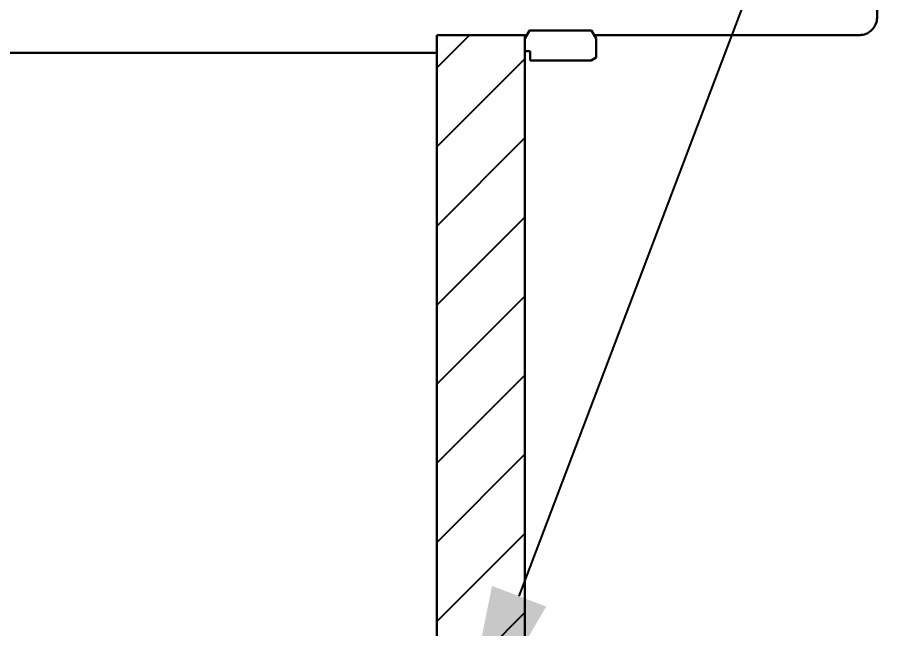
# Model space of a CAD drawing. Header units: millimetres. Extents: x -473 to 6267, y 319 to 3284.
# Drawn here: x 848.47 to 898.18, y 2975.67 to 3010.36 of the extents above; entities that cross this region are included whole.
import ezdxf
from ezdxf import colors
from ezdxf.entities.mleader import LeaderData, LeaderLine
from ezdxf.math import Vec2, Vec3

# ---------------------------------------------------------------- set-up
doc = ezdxf.new("R2010")
doc.units = ezdxf.units.MM
doc.layers.add('3mm', color=7, linetype='Continuous', lineweight=30)
doc.layers.add('轮廓实线层', color=170, linetype='Continuous')

msp = doc.modelspace()

# ---------------------------------------------------------------- hatches: boundary and pattern name
at = {"layer": '轮廓实线层'}
h = msp.add_hatch(dxfattribs=at)
h.set_pattern_fill('ANSI31', color=256)
h.set_pattern_definition([(45, (0, -1039.3188), (-2.245064, 2.245064), [])])
h.paths.add_polyline_path([(877.3, 3009.359), (872.3, 3009.359), (872.3, 2931.359), (877.3, 2931.359)])

# ---------------------------------------------------------------- linework, layer by layer
at = {"layer": '3mm', "lineweight": 30}
for p, q in [((897.3, 3012.359), (897.3, 3010.359)), ((872.3, 3009.359), (872.3, 3008.359)), ((872.3, 2931.359), (872.3, 3009.359)), ((877.3, 3009.171), (877.565, 3009.629)), ((877.3, 2931.359), (877.3, 3009.359)), ((881.086, 3009.629), (877.565, 3009.629)), ((877.766, 3009.629), (877.641, 3009.629)), ((878.266, 3009.629), (878.141, 3009.629)), ((878.766, 3009.629), (878.641, 3009.629)), ((879.266, 3009.629), (879.141, 3009.629)), ((879.766, 3009.629), (879.641, 3009.629)), ((880.266, 3009.629), (880.141, 3009.629)), ((880.766, 3009.629), (880.641, 3009.629)), ((881.35, 3009.171), (881.086, 3009.629)), ((895.923, 3009.359), (896.3, 3009.359)), ((877.3, 3008.451), (877.3, 3009.171)), ((881.35, 3009.171), (881.35, 3008.109)), ((458.3, 3008.359), (872.3, 3008.359)), ((877.3, 3008.451), (877.6, 3008.451)), ((877.6, 3008.451), (877.6, 3008.089)), ((877.6, 3007.923), (877.6, 3008.089)), ((881.06, 3007.923), (877.6, 3007.923)), ((881.06, 3007.923), (881.339, 3008.089)), ((881.35, 3008.109), (881.339, 3008.089))]:
    msp.add_line(p, q, dxfattribs=at)
at = {"layer": '3mm'}
for p, q in [((872.3, 3009.359), (877.408, 3009.359)), ((881.242, 3009.359), (895.923, 3009.359))]:
    msp.add_line(p, q, dxfattribs=at)
at = {"layer": '3mm', "lineweight": 30}
msp.add_open_spline([(897.3, 3010.359), (897.3, 3010.352), (897.299, 3010.233), (897.254, 3010.001), (897.082, 3009.705), (896.822, 3009.484), (896.545, 3009.373), (896.367, 3009.363), (896.3, 3009.359)], degree=3, knots=[0, 0, 0, 0, 0.013647, 0.228327, 0.443005, 0.657683, 0.87236, 1, 1, 1, 1], dxfattribs=at)

# ---------------------------------------------------------------- leaders
ml = msp.add_multileader_mtext('Standard')
ml.set_content('14', color=256)
ml.set_leader_properties()
ml.build(insert=Vec2(0, 0))
ml.multileader.update_dxf_attribs({"text_left_attachment_type": 5, "text_right_attachment_type": 5, "dogleg_length": 0.36, "arrow_head_size": 10})
ctx = ml.context
ctx.base_point, ctx.char_height, ctx.arrow_head_size, ctx.plane_origin = Vec3(919.171, 3087.778), 10, 10, Vec3(873.421, 2968.154)
ctx.left_attachment, ctx.right_attachment = 5, 5
notes = []
notes.append((ctx, [(0, (1, 1, 0), (918.811, 3087.778), (1, 0), 0.36, [(0, [(873.421, 2968.154)], 0, [])])]))
ctx.mtext.insert, ctx.mtext.flow_direction = Vec3(921.171, 3099.778), 5
ml = msp.add_multileader_mtext('Standard')
ml.set_content('13', color=256)
ml.set_leader_properties()
ml.build(insert=Vec2(0, 0))
ml.multileader.update_dxf_attribs({"text_left_attachment_type": 5, "text_right_attachment_type": 5, "dogleg_length": 0.36, "arrow_head_size": 10})
ctx = ml.context
ctx.base_point, ctx.char_height, ctx.arrow_head_size, ctx.plane_origin = Vec3(866.55, 3085.37), 10, 10, Vec3(826.424, 2985.014)
ctx.left_attachment, ctx.right_attachment = 5, 5
notes.append((ctx, [(0, (1, 1, 0), (866.19, 3085.37), (1, 0), 0.36, [(0, [(826.424, 2985.014)], 0, [])])]))
ctx.mtext.insert, ctx.mtext.width, ctx.mtext.flow_direction = Vec3(868.55, 3097.37), 14.47218, 5
for ctx, leaders in notes:
    for number, flags, end, landing, length, lines in leaders:
        leader = LeaderData()
        leader.index, (leader.has_last_leader_line, leader.has_dogleg_vector, leader.attachment_direction) = number, flags
        leader.last_leader_point, leader.dogleg_vector, leader.dogleg_length = Vec3(end), Vec3(landing), length
        for number, points, colour, breaks in lines:
            line = LeaderLine()
            line.index, line.vertices, line.color, line.breaks = number, Vec3.list(points), colors.encode_raw_color(colour), breaks
            leader.lines.append(line)
        ctx.leaders.append(leader)

doc.saveas('drawing.dxf')
